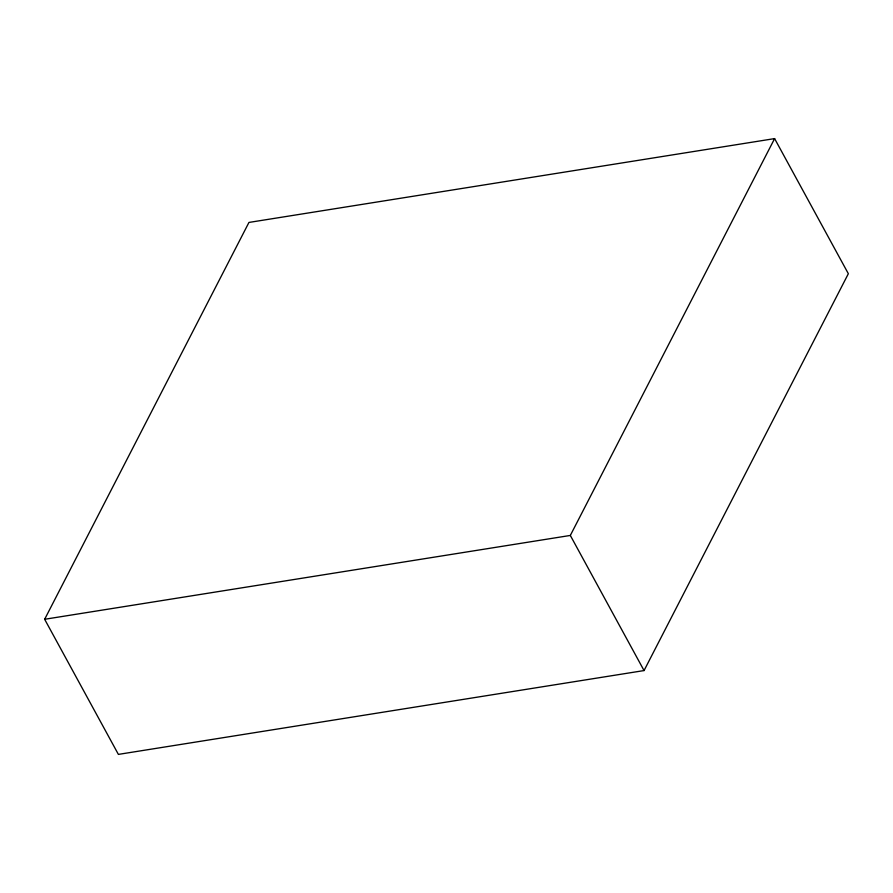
<?xml version="1.0" encoding="UTF-8"?>
<svg xmlns="http://www.w3.org/2000/svg" width="893" height="893" viewBox="0 0 893 893"><rect width="100%" height="100%" fill="white"/><g stroke="black" fill="none" stroke-linecap="round" stroke-linejoin="round"><path stroke-width="1.34" d="M44.65 619.284L248.946 222.435L774.611 138.605L848.35 273.716L644.054 670.565L118.389 754.395L44.65 619.284L570.326 535.443L774.611 138.605M570.326 535.443L644.054 670.565"/></g></svg>
